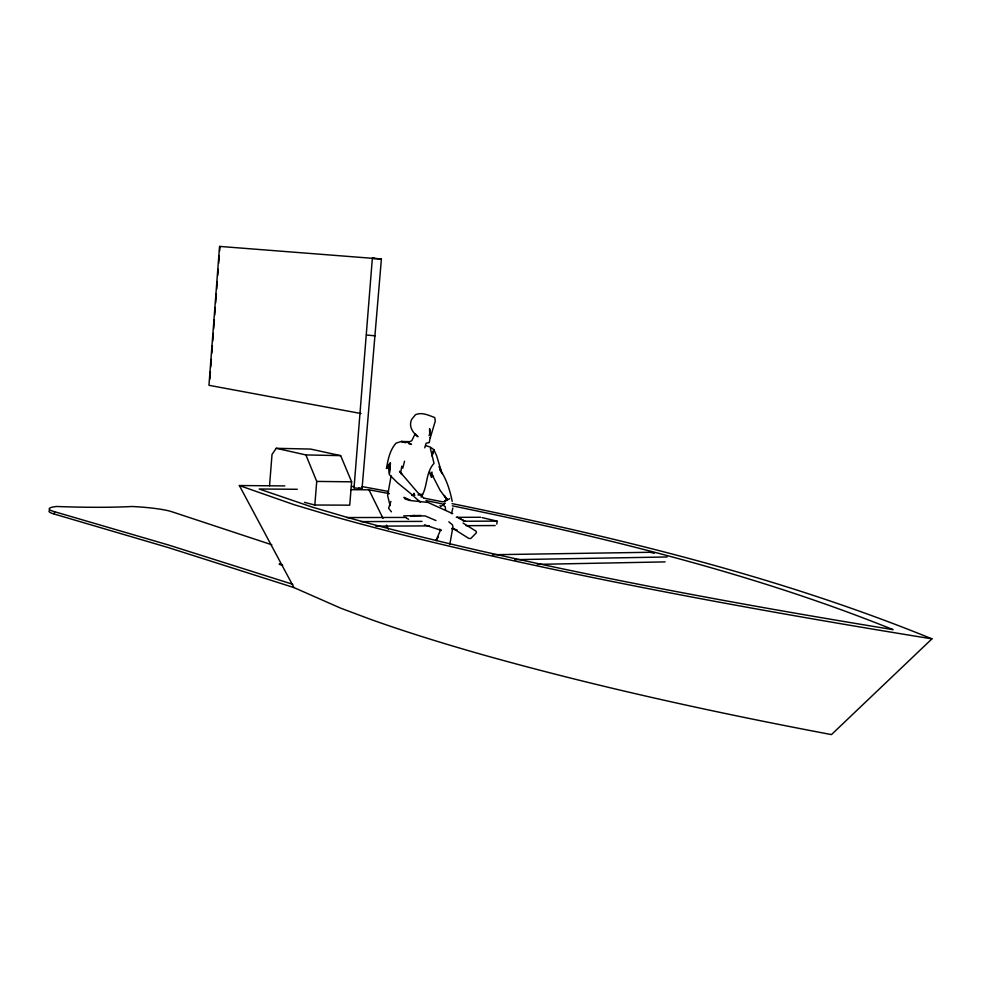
<?xml version="1.0" encoding="UTF-8"?>
<svg xmlns="http://www.w3.org/2000/svg" width="981" height="981" viewBox="0 0 981 981"><rect width="100%" height="100%" fill="white"/><g stroke="black" fill="none" stroke-linecap="round" stroke-linejoin="round"><path stroke-width="1.47" d="M391.112 475.871L387.618 495.552L390.07 505.571M433.504 476.153L431.346 476.95L431.517 473.651L440.224 490.549L447.078 499.685M452.069 503.658L459.464 505.105C619.82 538.189 780.005 576.889 931.95 638.852L831.459 734.597C715.713 712.721 600.495 687.62 487.005 655.958A1109.07 134.961 7.6 0 1 370.401 619.293L340.554 608.11L293.957 587.582L168.009 547.496L54.298 514.069L54.47 511.69A39.927 4.942 3.7 0 1 56.702 506.478A149.786 17.057 3.6 0 0 131.846 506.503A36.579 4.488 3.9 0 1 171.908 511.763L271.798 544.774M209.836 379.218L210.424 371.578M210.768 367.004L211.356 359.377M211.822 353.27L212.399 345.643M212.754 341.057L213.331 333.43M213.686 328.856L214.373 319.696M214.729 315.122L215.305 307.482M215.661 302.908L216.36 293.748M216.703 289.174L217.291 281.547M217.757 275.44L218.223 269.334M218.689 263.227L219.266 255.6M219.621 251.026L219.965 246.439M269.554 485.742L272.019 454.448L276.237 448.305L310.585 449.077L340.652 455.638L351.639 481.83L349.726 505.166L314.827 505.019L304.466 502.346M354.018 488.084L372.351 258.273L381.388 259.033L362.05 488.673L354.423 487.9M314.827 505.019L316.728 481.413L305.888 454.926L276.237 448.305M452.216 501.438C450.046 490.574 446.539 479.219 440.224 469.936M496.803 524.062L497.06 521.119L482.137 517.625M390.413 463.339L389.359 474.645L397.44 482.689L413.442 495.822L413.982 493.271L413.737 494.62M431.346 476.95L431.971 471.996M390.389 463.228L389.236 473.234L388.145 465.141L386.502 468.464C387.961 459.562 389.837 450.107 396.03 443.154L401.339 441.475L409.739 441.646L411.762 440.751L415.184 433.786L417.98 436.778C412.633 432.523 408.452 426.428 411.64 419.427L415.503 414.681C421.94 411.885 428.722 415.331 434.791 417.575L435.245 421.241L430.316 437.661M449.789 544.529L452.964 526.711L452.376 524.737L448.832 521.843M430.169 437.44L429.249 442.541L426.073 443.253L424.748 447.814M432.069 456.104L433.847 449.666L430.389 447.128L425.644 445.57M404.552 461.205L402.774 468.158L401.805 466.233L400.824 471.836L401.842 474.583L399.5 471.26L417.845 492.695L423.571 497.845M429.089 435.65L429.666 433.847M431.983 455.417L433.847 449.666L436.631 455.724L440.812 469.715L439.145 466.502L442.296 473.737L440.113 470.034M390.904 501.45L388.586 508.305L391.444 511.824M451.493 513.664L452.854 508.011M436.018 540.47L440.199 530.868L439.66 529.127L441.389 530.451L424.43 524.774M431.456 472.805L430.377 474.939L429.641 471.726M421.094 497.122C428.121 486.576 425.067 473.296 434.007 463.351L430.414 448.501M388.562 464.933L386.502 468.464L389.898 463.007M435.993 540.641L438.421 536.791M444.16 501.389L447.434 499.292M449.654 498.655L444.945 501.242L446.711 499.501L446.527 498.373M420.996 515.466L403.718 515.859M414.84 515.466L410.365 515.859L425.178 515.932L435.981 520.58M411.885 495.43L414.926 495.197M417.98 494.951L422.553 494.596L419.831 494.252M381.351 259.033L372.351 258.273M537.281 564.369L665.106 561.892M514.915 559.648L667.092 556.975M492.474 554.731L650.047 552.278L654.352 553.272M366.563 335.024L375.085 335.821L374.153 335.637M375.748 526.159L429.322 525.89M466.061 525.693L495.147 525.546M360.824 521.61L422.051 521.389M463.388 521.242L497.06 521.119M346.6 517.563L405.999 517.441M456.275 517.33L480.653 517.269M293.957 587.582L239.352 485.534L284.784 485.914M351.419 486.478L354.448 486.502M297.292 489.286L259.168 489.004L311.958 507.005L346.072 517.061A1364.166 112.079 7 0 0 481.328 551.101C617.625 581.991 755.162 607.129 893.078 629.643C751.201 572.45 601.819 536.656 452.327 505.828M350.658 489.678L368.954 489.813L389.396 493.639M316.728 481.413L351.639 481.83M305.888 454.926L340.652 455.638M374.767 258.494L219.548 246.403L208.953 385.3L361.033 413.541M427.728 502.407L410.132 500.518L405.251 499.108L403.939 497.318L409.997 499.979M358.813 488.023L362.05 488.673M411.971 495.331L413.173 495.491M931.95 638.852C779.086 614.118 626.626 586.54 475.589 552.291A1423.419 115.721 7.1 0 1 330.094 515.454L294.079 504.688L239.352 485.534M362.026 486.576L388.55 491.469M423.951 498.152L443.191 501.916M425.95 500.604L442.063 503.793M456.741 529.961L451.652 528.526L456.79 529.985M54.47 511.69L168.205 544.909L292.804 584.308M405.693 442.738L401.339 441.475L407.998 442.468L411.48 444.418L408.587 443.571M414.227 496.742L420.506 502.284M428.525 502.689L452.768 513.688M457.109 517.085L465.043 521.316L458.568 517.87M406.367 518.042L408.623 519.317M463.044 523.032L476.19 531.31L476.41 532.744L470.819 538.471L468.869 538.459L452.388 528.06M439.966 505.46L440.874 506.539L445.092 503.057L442.762 504.921L445.264 506.662L445.57 509.948M446.588 498.544L444.209 495.466L446.613 499.035M368.954 489.813L383.019 518.36M386.379 525.154L388.378 529.225M430.598 434.742L429.617 428.574L429.653 432.523M282.687 565.179A6.757 0.969 4.3 0 1 279.953 563.658M54.298 514.069A39.914 4.979 3.7 0 1 49.467 510.525"/></g></svg>
